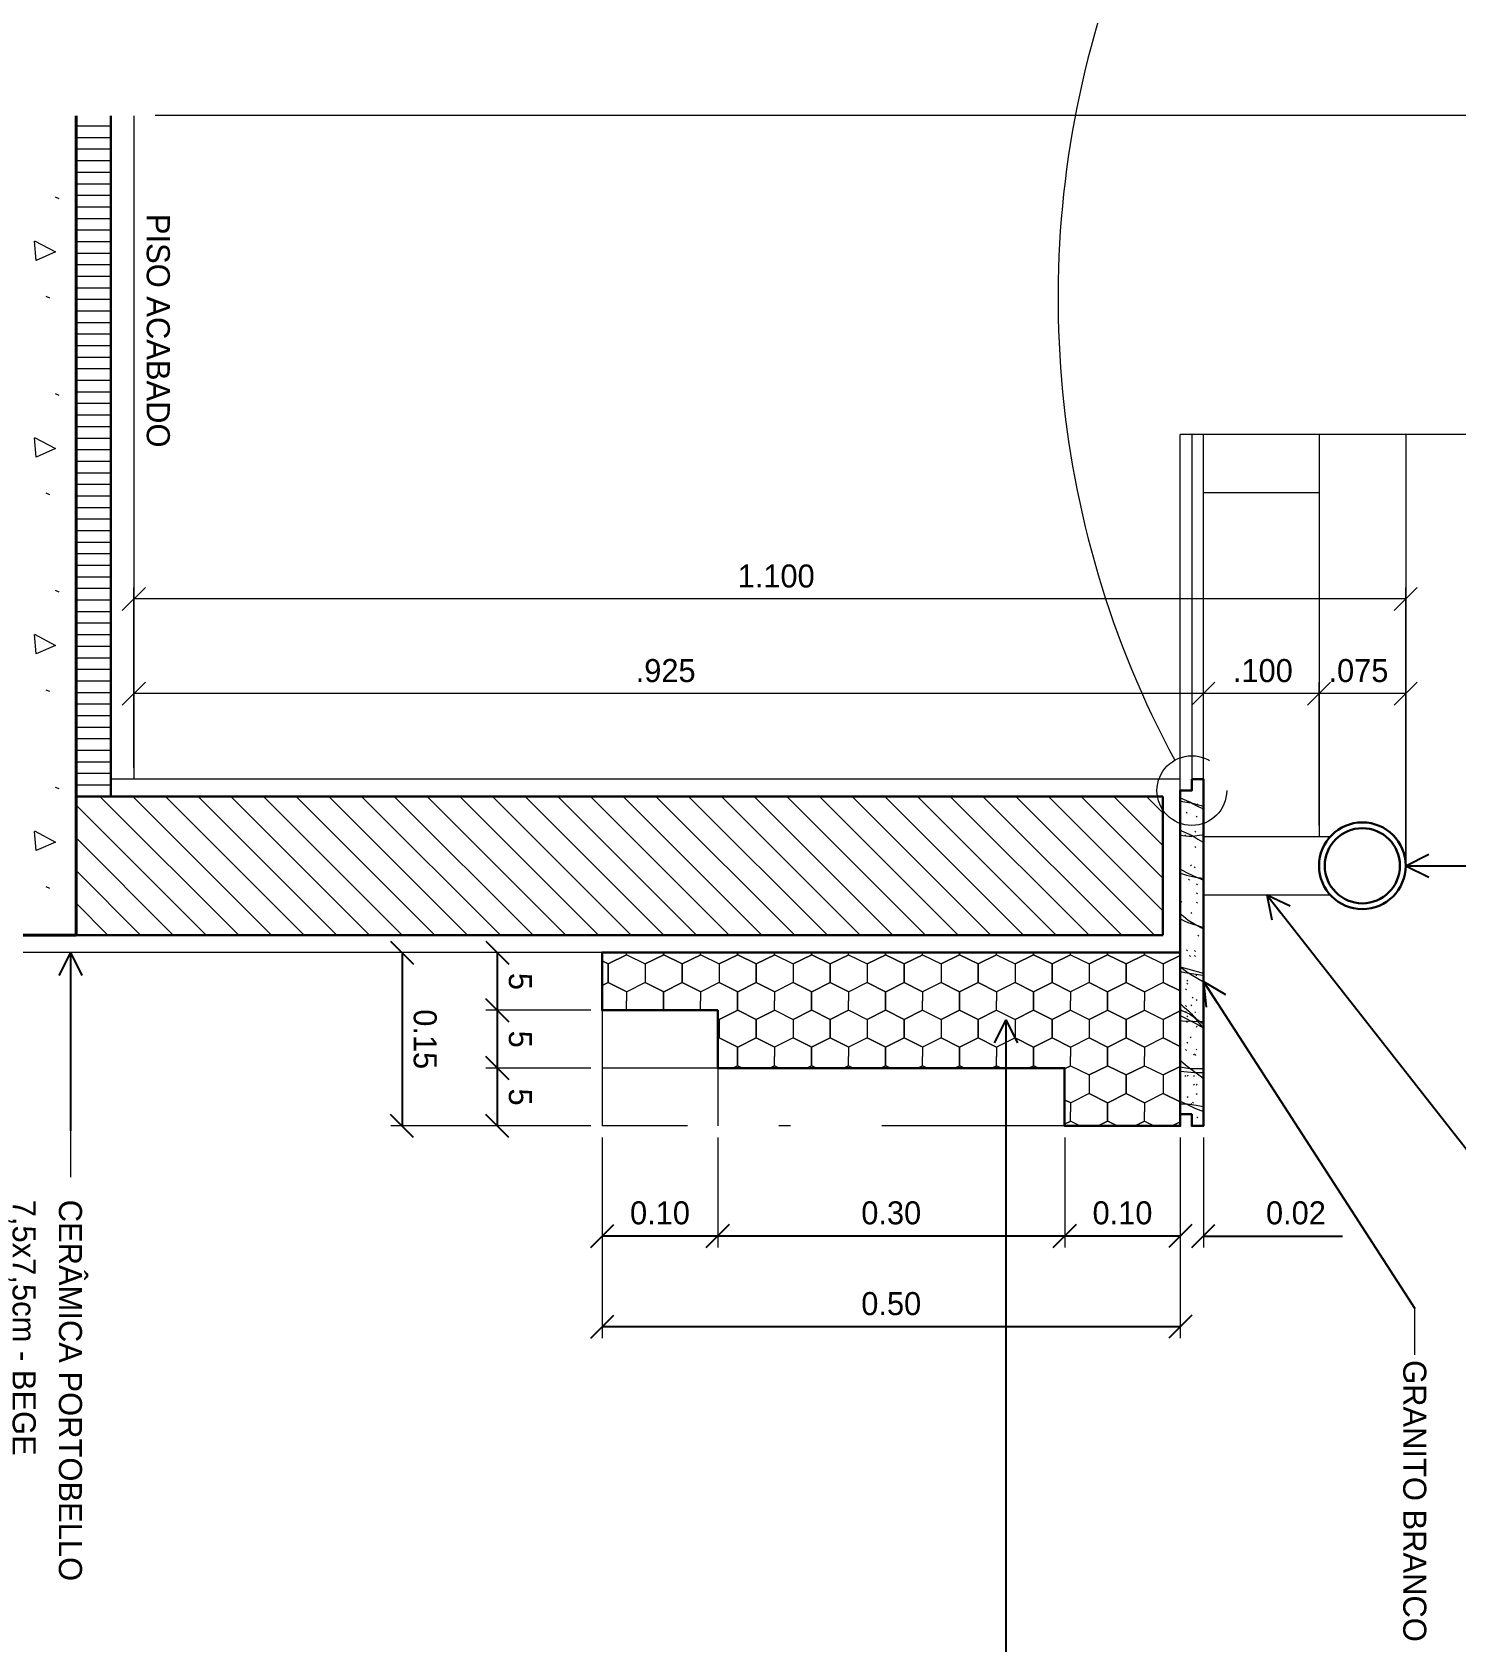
# Model space of a CAD drawing. Header units: metres. Extents: x -62 to 23, y -77 to 42.
# Drawn here: x -32.47 to -20.14, y -7.06 to 6.87 of the extents above; entities that cross this region are included whole.
import ezdxf
from ezdxf.enums import TextEntityAlignment as Align

# ---------------------------------------------------------------- set-up
doc = ezdxf.new("R2010")
doc.units = ezdxf.units.M
doc.header["$MEASUREMENT"] = 0
doc.linetypes.add('DGN Style 4', pattern=[3.163611, 1.580817, -0.790409, 0.001976, -0.790409])
for name, color, linetype, lineweight in [('11 - Acabamentos', 7, 'Continuous', 0), ('19 - Estrutura Metálica', 7, 'Continuous', 0), ('21 - Hachuras', 7, 'Continuous', 0), ('24 - Textos Gerais', 7, 'Continuous', 0), ('5 - Laje em Corte', 7, 'Continuous', 0), ('7 - Alvenaria', 7, 'Continuous', 0), ('Level 1-1', 7, 'Continuous', 0), ('Level 12', 7, 'Continuous', 0), ('Level 24-1', 7, 'Continuous', 0)]:
    doc.layers.add(name, color=color, linetype=linetype, lineweight=lineweight)
doc.styles.add('Style-CIVIL', font='CIVIL.shx')
doc.styles.add('Style-INTL_ENGINEERING', font='INTL_ENGINEERING.shx')
doc.dimstyles.get("Standard").update_dxf_attribs({"dimtxt": 0.18, "dimasz": 0.18, "dimexe": 0.18, "dimexo": 0.0625, "dimgap": 0.09, "dimtad": 0, "dimtih": 1, "dimtoh": 1, "dimdec": 4, "dimzin": 1, "dimdsep": 46, "dimtxsty": 'Standard', "dimcen": 0, "dimadec": 0, "dimazin": 0, "dimtfac": 1, "dimtdec": 4, "dimtofl": 0, "dimtmove": 0, "dimatfit": 3, "dimfxl": 0, "dimtolj": 1, "dimtzin": 1, "dimarcsym": 0})

# ---------------------------------------------------------------- blocks, each defined once
blk = doc.blocks.new('*U42')
at = {"layer": 'Level 24-1', "color": 7, "linetype": 'DGN Style 4', "lineweight": 13, "flags": 128}
blk.add_lwpolyline([(-1.4409, 0.9638), (0.1573, -0.8037)], dxfattribs=at)
blk = doc.blocks.new('_Oblique')
at = {"color": 0, "linetype": 'ByBlock', "lineweight": -2}
blk.add_line((0.5, 0.5), (-0.5, -0.5), dxfattribs=at)
blk = doc.blocks.new('*D48')
at = {"layer": 'Defpoints', "color": 0, "linetype": 'Continuous', "lineweight": 0}
for p in [(-26.536, -2.591), (-23.536, -2.591), (-26.536, -3.543)]:
    blk.add_point(p, dxfattribs=at)
at = {"layer": 'Level 1-1', "color": 2, "linetype": 'Continuous', "lineweight": 0}
for p, q in [((-26.536, -2.69), (-26.536, -3.642)), ((-23.536, -2.69), (-23.536, -3.642))]:
    blk.add_line(p, q, dxfattribs=at)
at = {"layer": 'Level 1-1', "color": 0, "linetype": 'Continuous', "lineweight": -2}
blk.add_line((-23.536, -3.543), (-26.536, -3.543), dxfattribs=at)
at = {"layer": 'Level 1-1', "color": 0, "linetype": 'Continuous', "lineweight": -2, "xscale": 0.199, "yscale": 0.199, "zscale": 0.199, "rotation": 180}
blk.add_blockref('_Oblique', (-26.536, -3.543), dxfattribs=at)
at = {"layer": 'Level 1-1', "color": 0, "linetype": 'Continuous', "lineweight": -2, "xscale": 0.199, "yscale": 0.199, "zscale": 0.199}
blk.add_blockref('_Oblique', (-23.536, -3.543), dxfattribs=at)
at = {"layer": 'Level 1-1', "color": 0, "linetype": 'Continuous', "lineweight": 0, "insert": (-25.036, -3.344), "char_height": 0.199, "attachment_point": 5, "style": 'Style-INTL_ENGINEERING'}
blk.add_mtext('0.30', dxfattribs=at)
blk = doc.blocks.new('*D49')
at = {"layer": 'Defpoints', "color": 0, "linetype": 'Continuous', "lineweight": 0}
for p in [(-27.536, -2.591), (-26.536, -2.591), (-27.536, -3.543)]:
    blk.add_point(p, dxfattribs=at)
at = {"layer": 'Level 1-1', "color": 2, "linetype": 'Continuous', "lineweight": 0}
for p, q in [((-27.536, -2.69), (-27.536, -3.642)), ((-26.536, -2.69), (-26.536, -3.642))]:
    blk.add_line(p, q, dxfattribs=at)
at = {"layer": 'Level 1-1', "color": 0, "linetype": 'Continuous', "lineweight": -2}
blk.add_line((-26.536, -3.543), (-27.536, -3.543), dxfattribs=at)
at = {"layer": 'Level 1-1', "color": 0, "linetype": 'Continuous', "lineweight": -2, "xscale": 0.199, "yscale": 0.199, "zscale": 0.199, "rotation": 180}
blk.add_blockref('_Oblique', (-27.536, -3.543), dxfattribs=at)
at = {"layer": 'Level 1-1', "color": 0, "linetype": 'Continuous', "lineweight": -2, "xscale": 0.199, "yscale": 0.199, "zscale": 0.199}
blk.add_blockref('_Oblique', (-26.536, -3.543), dxfattribs=at)
at = {"layer": 'Level 1-1', "color": 0, "linetype": 'Continuous', "lineweight": 0, "insert": (-27.036, -3.344), "char_height": 0.199, "attachment_point": 5, "style": 'Style-INTL_ENGINEERING'}
blk.add_mtext('0.10', dxfattribs=at)
blk = doc.blocks.new('*D47')
at = {"layer": 'Defpoints', "color": 0, "linetype": 'Continuous', "lineweight": 0}
for p in [(-23.536, -2.591), (-22.536, -2.591), (-23.536, -3.543)]:
    blk.add_point(p, dxfattribs=at)
at = {"layer": 'Level 1-1', "color": 2, "linetype": 'Continuous', "lineweight": 0}
for p, q in [((-23.536, -2.69), (-23.536, -3.642)), ((-22.536, -2.69), (-22.536, -3.642))]:
    blk.add_line(p, q, dxfattribs=at)
at = {"layer": 'Level 1-1', "color": 0, "linetype": 'Continuous', "lineweight": -2}
blk.add_line((-22.536, -3.543), (-23.536, -3.543), dxfattribs=at)
at = {"layer": 'Level 1-1', "color": 0, "linetype": 'Continuous', "lineweight": -2, "xscale": 0.199, "yscale": 0.199, "zscale": 0.199, "rotation": 180}
blk.add_blockref('_Oblique', (-23.536, -3.543), dxfattribs=at)
at = {"layer": 'Level 1-1', "color": 0, "linetype": 'Continuous', "lineweight": -2, "xscale": 0.199, "yscale": 0.199, "zscale": 0.199}
blk.add_blockref('_Oblique', (-22.536, -3.543), dxfattribs=at)
at = {"layer": 'Level 1-1', "color": 0, "linetype": 'Continuous', "lineweight": 0, "insert": (-23.036, -3.344), "char_height": 0.199, "attachment_point": 5, "style": 'Style-INTL_ENGINEERING'}
blk.add_mtext('0.10', dxfattribs=at)
blk = doc.blocks.new('*D50')
at = {"layer": 'Defpoints', "color": 0, "linetype": 'Continuous', "lineweight": 0}
for p in [(-27.536, -2.591), (-22.536, -2.591), (-27.536, -4.328)]:
    blk.add_point(p, dxfattribs=at)
at = {"layer": 'Level 1-1', "color": 2, "linetype": 'Continuous', "lineweight": 0}
for p, q in [((-27.536, -2.69), (-27.536, -4.427)), ((-22.536, -2.69), (-22.536, -4.427))]:
    blk.add_line(p, q, dxfattribs=at)
at = {"layer": 'Level 1-1', "color": 0, "linetype": 'Continuous', "lineweight": -2}
blk.add_line((-22.536, -4.328), (-27.536, -4.328), dxfattribs=at)
at = {"layer": 'Level 1-1', "color": 0, "linetype": 'Continuous', "lineweight": -2, "xscale": 0.199, "yscale": 0.199, "zscale": 0.199, "rotation": 180}
blk.add_blockref('_Oblique', (-27.536, -4.328), dxfattribs=at)
at = {"layer": 'Level 1-1', "color": 0, "linetype": 'Continuous', "lineweight": -2, "xscale": 0.199, "yscale": 0.199, "zscale": 0.199}
blk.add_blockref('_Oblique', (-22.536, -4.328), dxfattribs=at)
at = {"layer": 'Level 1-1', "color": 0, "linetype": 'Continuous', "lineweight": 0, "insert": (-25.036, -4.129), "char_height": 0.199, "attachment_point": 5, "style": 'Style-INTL_ENGINEERING'}
blk.add_mtext('0.50', dxfattribs=at)
blk = doc.blocks.new('*D52')
at = {"layer": 'Defpoints', "color": 0, "linetype": 'Continuous', "lineweight": 0}
for p in [(-27.536, -1.591), (-28.444, -2.091), (-27.536, -2.091)]:
    blk.add_point(p, dxfattribs=at)
at = {"layer": 'Level 1-1', "color": 2, "linetype": 'Continuous', "lineweight": 0}
for p, q in [((-27.635, -1.591), (-28.543, -1.591)), ((-27.635, -2.091), (-28.543, -2.091))]:
    blk.add_line(p, q, dxfattribs=at)
at = {"layer": 'Level 1-1', "color": 0, "linetype": 'Continuous', "lineweight": -2}
blk.add_line((-28.444, -1.591), (-28.444, -2.091), dxfattribs=at)
at = {"layer": 'Level 1-1', "color": 0, "linetype": 'Continuous', "lineweight": -2, "xscale": 0.199, "yscale": 0.199, "zscale": 0.199}
for p, rotation in [((-28.444, -1.591), 90), ((-28.444, -2.091), 270)]:
    blk.add_blockref('_Oblique', p, dxfattribs=dict(at, rotation=rotation))
at = {"layer": 'Level 1-1', "color": 0, "linetype": 'Continuous', "lineweight": 0, "insert": (-28.245, -1.841), "char_height": 0.199, "attachment_point": 5, "rotation": 270, "style": 'Style-INTL_ENGINEERING'}
blk.add_mtext('5', dxfattribs=at)
blk = doc.blocks.new('*D53')
at = {"layer": 'Defpoints', "color": 0, "linetype": 'Continuous', "lineweight": 0}
for p in [(-27.536, -2.091), (-28.444, -2.591), (-27.536, -2.591)]:
    blk.add_point(p, dxfattribs=at)
at = {"layer": 'Level 1-1', "color": 2, "linetype": 'Continuous', "lineweight": 0}
for p, q in [((-27.635, -2.091), (-28.543, -2.091)), ((-27.635, -2.591), (-28.543, -2.591))]:
    blk.add_line(p, q, dxfattribs=at)
at = {"layer": 'Level 1-1', "color": 0, "linetype": 'Continuous', "lineweight": -2}
blk.add_line((-28.444, -2.091), (-28.444, -2.591), dxfattribs=at)
at = {"layer": 'Level 1-1', "color": 0, "linetype": 'Continuous', "lineweight": -2, "xscale": 0.199, "yscale": 0.199, "zscale": 0.199}
for p, rotation in [((-28.444, -2.091), 90), ((-28.444, -2.591), 270)]:
    blk.add_blockref('_Oblique', p, dxfattribs=dict(at, rotation=rotation))
at = {"layer": 'Level 1-1', "color": 0, "linetype": 'Continuous', "lineweight": 0, "insert": (-28.245, -2.341), "char_height": 0.199, "attachment_point": 5, "rotation": 270, "style": 'Style-INTL_ENGINEERING'}
blk.add_mtext('5', dxfattribs=at)
blk = doc.blocks.new('*D51')
at = {"layer": 'Defpoints', "color": 0, "linetype": 'Continuous', "lineweight": 0}
for p in [(-27.536, -1.091), (-28.444, -1.591), (-27.536, -1.591)]:
    blk.add_point(p, dxfattribs=at)
at = {"layer": 'Level 1-1', "color": 2, "linetype": 'Continuous', "lineweight": 0}
for p, q in [((-27.635, -1.091), (-28.543, -1.091)), ((-27.635, -1.591), (-28.543, -1.591))]:
    blk.add_line(p, q, dxfattribs=at)
at = {"layer": 'Level 1-1', "color": 0, "linetype": 'Continuous', "lineweight": -2}
blk.add_line((-28.444, -1.091), (-28.444, -1.591), dxfattribs=at)
at = {"layer": 'Level 1-1', "color": 0, "linetype": 'Continuous', "lineweight": -2, "xscale": 0.199, "yscale": 0.199, "zscale": 0.199}
for p, rotation in [((-28.444, -1.091), 90), ((-28.444, -1.591), 270)]:
    blk.add_blockref('_Oblique', p, dxfattribs=dict(at, rotation=rotation))
at = {"layer": 'Level 1-1', "color": 0, "linetype": 'Continuous', "lineweight": 0, "insert": (-28.245, -1.341), "char_height": 0.199, "attachment_point": 5, "rotation": 270, "style": 'Style-INTL_ENGINEERING'}
blk.add_mtext('5', dxfattribs=at)
blk = doc.blocks.new('*D54')
at = {"layer": 'Defpoints', "color": 0, "linetype": 'Continuous', "lineweight": 0}
for p in [(-27.536, -1.091), (-29.266, -2.591), (-27.536, -2.591)]:
    blk.add_point(p, dxfattribs=at)
at = {"layer": 'Level 1-1', "color": 2, "linetype": 'Continuous', "lineweight": 0}
for p, q in [((-27.635, -1.091), (-29.365, -1.091)), ((-27.635, -2.591), (-29.365, -2.591))]:
    blk.add_line(p, q, dxfattribs=at)
at = {"layer": 'Level 1-1', "color": 0, "linetype": 'Continuous', "lineweight": -2}
blk.add_line((-29.266, -1.091), (-29.266, -2.591), dxfattribs=at)
at = {"layer": 'Level 1-1', "color": 0, "linetype": 'Continuous', "lineweight": -2, "xscale": 0.199, "yscale": 0.199, "zscale": 0.199}
for p, rotation in [((-29.266, -1.091), 90), ((-29.266, -2.591), 270)]:
    blk.add_blockref('_Oblique', p, dxfattribs=dict(at, rotation=rotation))
at = {"layer": 'Level 1-1', "color": 0, "linetype": 'Continuous', "lineweight": 0, "insert": (-29.068, -1.841), "char_height": 0.199, "attachment_point": 5, "rotation": 270, "style": 'Style-INTL_ENGINEERING'}
blk.add_mtext('0.15', dxfattribs=at)
blk = doc.blocks.new('*D55')
at = {"layer": 'Defpoints'}
for p in [(-31.586, 1.967), (-26.086, 1.967), (-31.586, 0.409), (-20.586, -0.341)]:
    blk.add_point(p, dxfattribs=at)
at = {"layer": 'Level 1-1', "color": 2, "linetype": 'Continuous', "lineweight": 0}
for p, q in [((-31.686, 1.868), (-31.487, 2.067)), ((-31.586, 0.508), (-31.586, 2.066)), ((-20.586, 1.967), (-31.586, 1.967)), ((-20.487, 2.067), (-20.686, 1.868)), ((-20.586, -0.242), (-20.586, 2.066))]:
    blk.add_line(p, q, dxfattribs=at)
at = {"layer": 'Level 1-1', "color": 2, "linetype": 'Continuous', "lineweight": 0, "style": 'Style-INTL_ENGINEERING'}
blk.add_text('1.100', height=0.199, dxfattribs=at).set_placement((-26.364, 2.166), align=Align.MIDDLE_LEFT)
blk = doc.blocks.new('*D57')
at = {"layer": 'Defpoints'}
for p in [(-22.336, 1.15), (-21.836, 1.15), (-22.336, 0.409), (-21.336, -0.091)]:
    blk.add_point(p, dxfattribs=at)
at = {"layer": 'Level 1-1', "color": 2, "linetype": 'Continuous', "lineweight": 0}
for p, q in [((-22.436, 1.05), (-22.237, 1.249)), ((-22.336, 0.508), (-22.336, 1.249)), ((-21.336, 1.15), (-22.336, 1.15)), ((-21.237, 1.249), (-21.436, 1.05)), ((-21.336, 0.008), (-21.336, 1.249))]:
    blk.add_line(p, q, dxfattribs=at)
at = {"layer": 'Level 1-1', "color": 2, "linetype": 'Continuous', "lineweight": 0, "style": 'Style-INTL_ENGINEERING'}
blk.add_text('.100', height=0.199, dxfattribs=at).set_placement((-22.081, 1.348), align=Align.MIDDLE_LEFT)
blk = doc.blocks.new('*D58')
at = {"layer": 'Defpoints'}
for p in [(-31.586, 1.15), (-26.961, 1.15), (-31.586, 0.409), (-22.336, 0.409)]:
    blk.add_point(p, dxfattribs=at)
at = {"layer": 'Level 1-1', "color": 2, "linetype": 'Continuous', "lineweight": 0}
for p, q in [((-31.686, 1.05), (-31.487, 1.249)), ((-31.586, 0.508), (-31.586, 1.249)), ((-22.336, 1.15), (-31.586, 1.15)), ((-22.237, 1.249), (-22.436, 1.05)), ((-22.336, 0.508), (-22.336, 1.249))]:
    blk.add_line(p, q, dxfattribs=at)
at = {"layer": 'Level 1-1', "color": 2, "linetype": 'Continuous', "lineweight": 0, "style": 'Style-INTL_ENGINEERING'}
blk.add_text('.925', height=0.199, dxfattribs=at).set_placement((-27.246, 1.348), align=Align.MIDDLE_LEFT)
blk = doc.blocks.new('*D56')
at = {"layer": 'Defpoints'}
for p in [(-21.336, 1.15), (-20.961, 1.15), (-21.336, -0.091), (-20.586, -0.341)]:
    blk.add_point(p, dxfattribs=at)
at = {"layer": 'Level 1-1', "color": 2, "linetype": 'Continuous', "lineweight": 0}
for p, q in [((-21.436, 1.05), (-21.237, 1.249)), ((-21.336, 0.008), (-21.336, 1.249)), ((-20.586, 1.15), (-21.336, 1.15)), ((-20.487, 1.249), (-20.686, 1.05)), ((-20.586, -0.242), (-20.586, 1.249))]:
    blk.add_line(p, q, dxfattribs=at)
at = {"layer": 'Level 1-1', "color": 2, "linetype": 'Continuous', "lineweight": 0, "style": 'Style-INTL_ENGINEERING'}
blk.add_text('.075', height=0.199, dxfattribs=at).set_placement((-21.254, 1.348), align=Align.MIDDLE_LEFT)
blk = doc.blocks.new('TerminatorOpen')
at = {"color": 0, "linetype": 'ByBlock', "lineweight": -2}
for q in [(-1, 0.5), (-1, 0), (-1, -0.5)]:
    blk.add_line((0, 0), q, dxfattribs=at)
blk = doc.blocks.new('*D317')
at = {"layer": 'Defpoints', "color": 0, "linetype": 'Continuous', "lineweight": 0}
for p in [(-22.536, -2.591), (-22.336, -2.591), (-22.336, -3.543)]:
    blk.add_point(p, dxfattribs=at)
at = {"layer": 'Level 1-1', "color": 2, "linetype": 'Continuous', "lineweight": 0}
for p, q in [((-22.536, -2.69), (-22.536, -3.642)), ((-22.336, -2.69), (-22.336, -3.642))]:
    blk.add_line(p, q, dxfattribs=at)
at = {"layer": 'Level 1-1', "color": 0, "linetype": 'Continuous', "lineweight": -2}
for p, q in [((-22.536, -3.543), (-22.735, -3.543)), ((-22.336, -3.543), (-21.134, -3.543))]:
    blk.add_line(p, q, dxfattribs=at)
at = {"layer": 'Level 1-1', "color": 0, "linetype": 'Continuous', "lineweight": -2, "xscale": 0.199, "yscale": 0.199, "zscale": 0.199}
blk.add_blockref('_Oblique', (-22.536, -3.543), dxfattribs=at)
at = {"layer": 'Level 1-1', "color": 0, "linetype": 'Continuous', "lineweight": -2, "xscale": 0.199, "yscale": 0.199, "zscale": 0.199, "rotation": 180}
blk.add_blockref('_Oblique', (-22.336, -3.543), dxfattribs=at)
at = {"layer": 'Level 1-1', "color": 0, "linetype": 'Continuous', "lineweight": 0, "insert": (-21.536, -3.344), "char_height": 0.199, "attachment_point": 5, "style": 'Style-INTL_ENGINEERING'}
blk.add_mtext('0.02', dxfattribs=at)

msp = doc.modelspace()

# ---------------------------------------------------------------- hatches: boundary and pattern name
at = {"layer": '11 - Acabamentos', "linetype": 'Continuous', "lineweight": 0}
h = msp.add_hatch(dxfattribs=at)
h.set_pattern_fill('HONEY', color=8, style=0)
h.set_pattern_definition([(270, (-20.76496, -3.5905), (-0.64, 0.48), [0.16, -0.32]), (333.435, (-20.76496, -3.75052), (-1.28, 0.48), [0.178885, -1.96774]), (26.565, (-20.60496, -3.83052), (1.28, 0.48), [0.178885, -1.96774]), (90, (-20.44496, -3.7505), (-0.64, 0.48), [0.16, -0.32]), (153.435, (-20.44496, -3.59052), (-1.28, 0.48), [0.178885, -1.96774]), (206.565, (-20.60496, -3.51052), (1.28, 0.48), [0.178885, -1.96774]), (270, (-20.44496, -3.5905), (-0.64, 0.48), [0.16, -0.32]), (333.435, (-20.44496, -3.75052), (-1.28, 0.48), [0.178885, -1.96774]), (270, (-20.60496, -3.8305), (-0.64, 0.48), [0.08, -0.4]), (270, (-20.60496, -3.4305), (-0.64, 0.48), [0.08, -0.4]), (333.435, (-20.60496, -3.51052), (-1.28, 0.48), [0.178885, -1.96774]), (26.565, (-20.44496, -3.59052), (1.28, 0.48), [0.178885, -1.96774]), (206.565, (-20.28496, -3.51052), (1.28, 0.48), [0.178885, -1.96774]), (90, (-20.60496, -3.9105), (-0.64, 0.48), [0.08, -0.4]), (153.435, (-20.60496, -3.83052), (-1.28, 0.48), [0.178885, -1.96774]), (206.565, (-20.76496, -3.75052), (1.28, 0.48), [0.178885, -1.96774]), (333.435, (-20.92496, -3.51052), (-1.28, 0.48), [0.178885, -1.96774]), (26.565, (-20.76496, -3.59052), (1.28, 0.48), [0.178885, -1.96774]), (90, (-20.60496, -3.5105), (-0.64, 0.48), [0.08, -0.4]), (153.435, (-20.28496, -3.83052), (-1.28, 0.48), [0.178885, -1.96774]), (206.565, (-20.44496, -3.75052), (1.28, 0.48), [0.178885, -1.96774]), (270, (-20.28496, -3.8305), (-0.64, 0.48), [0.08, -0.4]), (90, (-20.28496, -3.5105), (-0.64, 0.48), [0.08, -0.4])])
h.paths.add_polyline_path([(-22.5363, -1.0905), (-22.5363, -2.5905), (-23.5363, -2.5905), (-23.5363, -2.0905), (-26.5363, -2.0905), (-26.5363, -1.5905), (-27.5363, -1.5905), (-27.5363, -1.0905)])

# ---------------------------------------------------------------- linework, layer by layer
at = {"layer": '11 - Acabamentos', "color": 30, "linetype": 'Continuous', "lineweight": 30}
msp.add_line((-31.7863, 6.1476), (-31.7863, 0.2595), dxfattribs=at)
at = {"layer": '11 - Acabamentos', "color": 30, "linetype": 'Continuous', "lineweight": 13}
for p, q in [((-31.5863, 6.1476), (-31.5863, 0.4095)), ((-22.5363, 0.4095), (-22.5363, 3.3895)), ((-16.5991, 3.3895), (-22.5363, 3.3895)), ((-22.5363, 0.4095), (-31.7863, 0.4095)), ((-22.5363, -1.0905), (-22.5363, 0.4095)), ((-22.5363, -1.0905), (-38.0063, -1.0905))]:
    msp.add_line(p, q, dxfattribs=at)
at = {"layer": '11 - Acabamentos', "color": 30, "linetype": 'Continuous', "lineweight": 0}
for p, q in [((-22.4441, 0.3178), (-22.4363, 0.3095)), ((-22.4441, 0.3178), (-22.4363, 0.3095)), ((-22.47, 0.2145), (-22.4621, 0.2062)), ((-22.3902, 0.1949), (-22.3823, 0.1866)), ((-22.4848, 0.1235), (-22.4769, 0.1152)), ((-22.3974, 0.0875), (-22.3895, 0.0792)), ((-22.4961, -0.0731), (-22.4883, -0.0814)), ((-22.4102, -0.0416), (-22.4024, -0.0499)), ((-22.4102, -0.1746), (-22.4024, -0.1829)), ((-22.4488, -0.3313), (-22.4409, -0.3397)), ((-22.4154, -0.3493), (-22.4075, -0.3577)), ((-22.4642, -0.4572), (-22.4564, -0.4656)), ((-22.3948, -0.4958), (-22.3869, -0.5041)), ((-22.5311, -0.6474), (-22.5232, -0.6557)), ((-22.3948, -0.5752), (-22.3869, -0.5835)), ((-22.3948, -0.6546), (-22.3869, -0.6629)), ((-22.4963, -0.7859), (-22.4884, -0.7942)), ((-22.4462, -0.745), (-22.4384, -0.7534)), ((-22.3845, -0.9403), (-22.3766, -0.9487)), ((-22.4822, -1.0688), (-22.4744, -1.0772)), ((-22.4129, -1.0734), (-22.4051, -1.0817)), ((-22.4571, -1.1175), (-22.4492, -1.1259)), ((-22.4129, -1.1175), (-22.4051, -1.1259)), ((-22.4796, -1.3294), (-22.4718, -1.3378)), ((-22.4796, -1.3566), (-22.4718, -1.365)), ((-22.4571, -1.2698), (-22.4492, -1.2781)), ((-22.4017, -1.284), (-22.3939, -1.2923)), ((-22.4901, -1.4064), (-22.4822, -1.4147)), ((-22.4334, -1.4774), (-22.4255, -1.4857)), ((-22.3999, -1.4965), (-22.3921, -1.5048)), ((-22.4901, -1.5503), (-22.4822, -1.5586)), ((-22.4901, -1.6017), (-22.4822, -1.61)), ((-22.4796, -1.6393), (-22.4718, -1.6476)), ((-22.4438, -1.5441), (-22.4359, -1.5524)), ((-22.4116, -1.6028), (-22.4037, -1.6111)), ((-22.4116, -1.6514), (-22.4037, -1.6597)), ((-22.4875, -1.685), (-22.4797, -1.6934)), ((-22.4796, -1.6841), (-22.4718, -1.6924)), ((-22.3999, -1.7277), (-22.3921, -1.7361)), ((-22.3924, -1.6726), (-22.3845, -1.6809)), ((-22.4901, -1.9306), (-22.4822, -1.939)), ((-22.4796, -1.8665), (-22.4718, -1.8749)), ((-22.4515, -1.8212), (-22.4437, -1.8296)), ((-22.3999, -1.9256), (-22.3921, -1.934)), ((-22.4232, -1.9677), (-22.4154, -1.976)), ((-22.4116, -1.9743), (-22.4037, -1.9826)), ((-22.4978, -2.1553), (-22.4899, -2.1636)), ((-22.4772, -2.1512), (-22.4694, -2.1596)), ((-22.4232, -2.1553), (-22.4154, -2.1636)), ((-22.5389, -2.2735), (-22.5311, -2.2818)), ((-22.4772, -2.3362), (-22.4694, -2.3446)), ((-22.4232, -2.2298), (-22.4154, -2.2382)), ((-22.4001, -2.2309), (-22.3922, -2.2392)), ((-22.4001, -2.3105), (-22.3922, -2.3189)), ((-22.4456, -2.3965), (-22.4378, -2.4049)), ((-22.4309, -2.384), (-22.4231, -2.3923)), ((-22.3924, -2.5135), (-22.3845, -2.5219))]:
    msp.add_line(p, q, dxfattribs=at)
at = {"layer": '11 - Acabamentos', "color": 30, "linetype": 'Continuous', "lineweight": 13, "flags": 128}
msp.add_lwpolyline([(-22.3363, 0.4095), (-22.3363, 3.3895), (-22.4363, 3.3895), (-22.4363, 0.4095)], dxfattribs=at)
at = {"layer": '11 - Acabamentos', "color": 30, "linetype": 'Continuous', "lineweight": 30, "flags": 128}
for points in [[(-22.4363, 0.4095), (-22.3363, 0.4095), (-22.3363, -2.5905), (-22.4363, -2.5905), (-22.4363, -2.4905), (-22.5363, -2.4905), (-22.5363, 0.3095), (-22.4363, 0.3095)], [(-22.5363, -1.0905), (-22.5363, -2.5905), (-23.5363, -2.5905), (-23.5363, -2.0905), (-26.5363, -2.0905), (-26.5363, -1.5905), (-27.5363, -1.5905), (-27.5363, -1.0905)]]:
    msp.add_lwpolyline(points, close=True, dxfattribs=at)
at = {"layer": '11 - Acabamentos', "color": 30, "linetype": 'Continuous', "lineweight": 0, "flags": 128}
for points in [[(-22.5363, 0.2462), (-22.4477, 0.2088), (-22.4255, 0.1957), (-22.3993, 0.1814), (-22.3758, 0.1696), (-22.347, 0.1565), (-22.3363, 0.1501)], [(-22.5363, 0.2223), (-22.5157, 0.2167), (-22.4621, 0.2062), (-22.4386, 0.2036), (-22.4176, 0.1971), (-22.3823, 0.1866), (-22.3561, 0.1801), (-22.3363, 0.1763)], [(-22.5363, -0.031), (-22.5249, -0.037), (-22.4857, -0.0553), (-22.4582, -0.067), (-22.432, -0.0788), (-22.4006, -0.0984), (-22.3836, -0.1115), (-22.364, -0.1232), (-22.3378, -0.1376), (-22.3363, -0.1384)], [(-22.5363, -0.0726), (-22.5144, -0.0788), (-22.4621, -0.084), (-22.4359, -0.084), (-22.4111, -0.0814), (-22.3731, -0.0762), (-22.3457, -0.0723), (-22.3363, -0.0705)], [(-22.5363, -0.3693), (-22.5184, -0.3795), (-22.4778, -0.4004), (-22.3888, -0.4422), (-22.3666, -0.4514), (-22.3363, -0.4665)], [(-22.5363, -0.4057), (-22.5092, -0.4135), (-22.483, -0.4213), (-22.4045, -0.4383), (-22.3823, -0.4409), (-22.3627, -0.4462), (-22.3378, -0.4566), (-22.3363, -0.4568)], [(-22.5363, -0.7542), (-22.5094, -0.7772), (-22.4675, -0.8112), (-22.3576, -0.8753), (-22.3363, -0.8871)], [(-22.5363, -0.798), (-22.5342, -0.7995), (-22.5081, -0.8139), (-22.4714, -0.8322), (-22.4426, -0.8413), (-22.4178, -0.8478), (-22.3929, -0.8557), (-22.3707, -0.8622), (-22.338, -0.874), (-22.3363, -0.8747)], [(-22.5363, -1.216), (-22.527, -1.2232), (-22.5064, -1.2369), (-22.4813, -1.2552), (-22.4492, -1.2781), (-22.3363, -1.3455)], [(-22.5363, -1.2168), (-22.527, -1.2186), (-22.3576, -1.2644), (-22.3363, -1.2693)], [(-22.5363, -1.257), (-22.5202, -1.2586), (-22.4973, -1.2631), (-22.3988, -1.2769), (-22.3439, -1.286), (-22.3363, -1.2878)], [(-22.5363, -1.5362), (-22.5299, -1.5416), (-22.5099, -1.5576), (-22.4858, -1.5776), (-22.4618, -1.5976), (-22.4378, -1.6217), (-22.3363, -1.7484)], [(-22.5363, -1.5813), (-22.5219, -1.5936), (-22.5019, -1.6016), (-22.4578, -1.6217), (-22.3496, -1.6977), (-22.3363, -1.7053)], [(-22.5363, -1.636), (-22.3897, -1.7093), (-22.3363, -1.7419)], [(-22.5363, -1.6786), (-22.5179, -1.6812), (-22.3363, -1.6882)], [(-22.5363, -2.0241), (-22.5339, -2.026), (-22.5099, -2.0461), (-22.4778, -2.0741), (-22.3536, -2.1662), (-22.3363, -2.181)], [(-22.5363, -2.0802), (-22.4538, -2.0946), (-22.3937, -2.0946), (-22.3416, -2.0946), (-22.3363, -2.0946)], [(-22.5363, -2.1169), (-22.4137, -2.1301), (-22.3656, -2.1301), (-22.3376, -2.1301), (-22.3363, -2.1301)], [(-22.5363, -2.3774), (-22.5059, -2.3909), (-22.4738, -2.4069), (-22.4057, -2.4389), (-22.3363, -2.4659)], [(-22.5363, -2.3973), (-22.5299, -2.3989), (-22.5019, -2.3989), (-22.4778, -2.3989), (-22.3977, -2.4109), (-22.3536, -2.4189), (-22.3363, -2.4223)]]:
    msp.add_lwpolyline(points, dxfattribs=at)
at = {"layer": '19 - Estrutura Metálica', "color": 172, "linetype": 'Continuous', "lineweight": 0, "ltscale": 10}
for p, q in [((-21.3363, 3.3895), (-21.3363, -0.0905)), ((-20.5863, 3.3895), (-20.5863, -0.3405))]:
    msp.add_line(p, q, dxfattribs=at)
at = {"layer": '19 - Estrutura Metálica', "color": 172, "linetype": 'Continuous', "lineweight": 0, "ltscale": 10, "flags": 128}
for points in [[(-21.3363, 3.3895), (-22.3363, 3.3895)], [(-22.3363, 2.8895), (-21.3363, 2.8895)], [(-21.2408, -0.0905), (-22.3363, -0.0905), (-22.3363, -0.5905), (-21.2408, -0.5905)]]:
    msp.add_lwpolyline(points, dxfattribs=at)
at = {"layer": '19 - Estrutura Metálica', "color": 172, "linetype": 'Continuous', "lineweight": 30, "ltscale": 10}
for radius in [0.375, 0.325]:
    msp.add_circle((-20.9613, -0.3405), radius, dxfattribs=at)
at = {"layer": '21 - Hachuras', "color": 8, "linetype": 'Continuous', "lineweight": 0}
for p, q in [((-32.0863, 6.0595), (-31.7863, 6.0595)), ((-32.0863, 5.9595), (-31.7863, 5.9595)), ((-32.0863, 5.8595), (-31.7863, 5.8595)), ((-32.0863, 5.7595), (-31.7863, 5.7595)), ((-32.0863, 5.6595), (-31.7863, 5.6595)), ((-32.2669, 5.4452), (-32.2349, 5.431)), ((-32.0863, 5.5595), (-31.7863, 5.5595)), ((-32.0863, 5.4595), (-31.7863, 5.4595)), ((-32.0863, 5.3595), (-31.7863, 5.3595)), ((-32.0863, 5.2595), (-31.7863, 5.2595)), ((-32.0863, 5.1595), (-31.7863, 5.1595)), ((-32.0863, 5.0595), (-31.7863, 5.0595)), ((-32.0863, 4.9595), (-31.7863, 4.9595)), ((-32.0863, 4.8595), (-31.7863, 4.8595)), ((-32.0863, 4.7595), (-31.7863, 4.7595)), ((-32.0863, 4.6595), (-31.7863, 4.6595)), ((-32.3486, 4.5856), (-32.3166, 4.5714)), ((-32.0863, 4.5595), (-31.7863, 4.5595)), ((-32.0863, 4.4595), (-31.7863, 4.4595)), ((-32.0863, 4.3595), (-31.7863, 4.3595)), ((-32.0863, 4.2595), (-31.7863, 4.2595)), ((-32.0863, 4.1595), (-31.7863, 4.1595)), ((-32.0863, 4.0595), (-31.7863, 4.0595)), ((-32.0863, 3.9595), (-31.7863, 3.9595)), ((-32.0863, 3.8595), (-31.7863, 3.8595)), ((-32.2669, 3.7437), (-32.2349, 3.7295)), ((-32.0863, 3.7595), (-31.7863, 3.7595)), ((-32.0863, 3.6595), (-31.7863, 3.6595)), ((-32.0863, 3.5595), (-31.7863, 3.5595)), ((-32.0863, 3.4595), (-31.7863, 3.4595)), ((-32.0863, 3.3595), (-31.7863, 3.3595)), ((-32.0863, 3.2595), (-31.7863, 3.2595)), ((-32.0863, 3.1595), (-31.7863, 3.1595)), ((-32.0863, 3.0595), (-31.7863, 3.0595)), ((-32.0863, 2.9595), (-31.7863, 2.9595)), ((-32.3486, 2.8841), (-32.3166, 2.8699)), ((-32.0863, 2.8595), (-31.7863, 2.8595)), ((-32.0863, 2.7595), (-31.7863, 2.7595)), ((-32.0863, 2.6595), (-31.7863, 2.6595)), ((-32.0863, 2.5595), (-31.7863, 2.5595)), ((-32.0863, 2.4595), (-31.7863, 2.4595)), ((-32.0863, 2.3595), (-31.7863, 2.3595)), ((-32.0863, 2.2595), (-31.7863, 2.2595)), ((-32.0863, 2.1595), (-31.7863, 2.1595)), ((-32.2669, 2.0422), (-32.2349, 2.028)), ((-32.0863, 2.0595), (-31.7863, 2.0595)), ((-32.0863, 1.9595), (-31.7863, 1.9595)), ((-32.0863, 1.8595), (-31.7863, 1.8595)), ((-32.0863, 1.7595), (-31.7863, 1.7595)), ((-32.0863, 1.6595), (-31.7863, 1.6595)), ((-32.0863, 1.5595), (-31.7863, 1.5595)), ((-32.0863, 1.4595), (-31.7863, 1.4595)), ((-32.0863, 1.3595), (-31.7863, 1.3595)), ((-32.0863, 1.2595), (-31.7863, 1.2595)), ((-32.3486, 1.1826), (-32.3166, 1.1684)), ((-32.0863, 1.1595), (-31.7863, 1.1595)), ((-32.0863, 1.0595), (-31.7863, 1.0595)), ((-32.0863, 0.9595), (-31.7863, 0.9595)), ((-32.0863, 0.8595), (-31.7863, 0.8595)), ((-32.0863, 0.7595), (-31.7863, 0.7595)), ((-32.0863, 0.6595), (-31.7863, 0.6595)), ((-32.0863, 0.5595), (-31.7863, 0.5595)), ((-32.0863, 0.4595), (-31.7863, 0.4595)), ((-32.2669, 0.3407), (-32.2349, 0.3265)), ((-32.0863, 0.3595), (-31.7863, 0.3595)), ((-32.0863, 0.1835), (-30.9622, -0.9405)), ((-31.8794, 0.2595), (-30.6794, -0.9405)), ((-31.5966, 0.2595), (-30.3966, -0.9405)), ((-31.3137, 0.2595), (-30.1137, -0.9405)), ((-31.0309, 0.2595), (-29.8309, -0.9405)), ((-30.748, 0.2595), (-29.548, -0.9405)), ((-30.4652, 0.2595), (-29.2652, -0.9405)), ((-30.1823, 0.2595), (-28.9823, -0.9405)), ((-29.8995, 0.2595), (-28.6995, -0.9405)), ((-29.6167, 0.2595), (-28.4167, -0.9405)), ((-29.3338, 0.2595), (-28.1338, -0.9405)), ((-29.051, 0.2595), (-27.851, -0.9405)), ((-28.7681, 0.2595), (-27.5681, -0.9405)), ((-28.4853, 0.2595), (-27.2853, -0.9405)), ((-28.2024, 0.2595), (-27.0024, -0.9405)), ((-27.9196, 0.2595), (-26.7196, -0.9405)), ((-27.6368, 0.2595), (-26.4368, -0.9405)), ((-27.3539, 0.2595), (-26.1539, -0.9405)), ((-27.0711, 0.2595), (-25.8711, -0.9405)), ((-26.7882, 0.2595), (-25.5882, -0.9405)), ((-26.5054, 0.2595), (-25.3054, -0.9405)), ((-26.2225, 0.2595), (-25.0225, -0.9405)), ((-25.9397, 0.2595), (-24.7397, -0.9405)), ((-25.6569, 0.2595), (-24.4569, -0.9405)), ((-25.374, 0.2595), (-24.174, -0.9405)), ((-25.0912, 0.2595), (-23.8912, -0.9405)), ((-24.8083, 0.2595), (-23.6083, -0.9405)), ((-24.5255, 0.2595), (-23.3255, -0.9405)), ((-24.2426, 0.2595), (-23.0426, -0.9405)), ((-23.9598, 0.2595), (-22.7598, -0.9405)), ((-23.677, 0.2595), (-22.6863, -0.7312)), ((-23.3941, 0.2595), (-22.6863, -0.4484)), ((-23.1113, 0.2595), (-22.6863, -0.1655)), ((-22.8284, 0.2595), (-22.6863, 0.1173)), ((-32.0863, -0.0993), (-31.2451, -0.9405)), ((-32.0863, -0.3822), (-31.5279, -0.9405)), ((-32.3486, -0.5189), (-32.3166, -0.5331)), ((-32.0863, -0.665), (-31.8108, -0.9405))]:
    msp.add_line(p, q, dxfattribs=at)
at = {"layer": '21 - Hachuras', "color": 2, "linetype": 'DGN Style 4', "lineweight": 0}
for p, q in [((-27.5363, -1.5905), (-27.5363, -2.5905)), ((-26.5363, -2.0905), (-27.5363, -2.0905)), ((-26.5363, -2.0905), (-26.5363, -2.5905)), ((-23.5363, -2.5905), (-27.5363, -2.5905))]:
    msp.add_line(p, q, dxfattribs=at)
at = {"layer": '21 - Hachuras', "color": 8, "linetype": 'Continuous', "lineweight": 0, "flags": 128}
for points in [[(-32.4445, 5.0651), (-32.2633, 4.9692), (-32.4303, 4.8946), (-32.4445, 5.0615)], [(-32.4445, 3.3636), (-32.2633, 3.2677), (-32.4303, 3.1931), (-32.4445, 3.36)], [(-32.4445, 1.6621), (-32.2633, 1.5662), (-32.4303, 1.4916), (-32.4445, 1.6585)], [(-32.4445, -0.0394), (-32.2633, -0.1353), (-32.4303, -0.2099), (-32.4445, -0.043)]]:
    msp.add_lwpolyline(points, dxfattribs=at)
at = {"layer": '24 - Textos Gerais', "color": 2, "linetype": 'Continuous', "lineweight": 0}
msp.add_line((-32.135, -2.6336), (-32.135, -3.0336), dxfattribs=at)
at = {"layer": '5 - Laje em Corte', "color": 1, "linetype": 'Continuous', "lineweight": 40}
for p, q in [((-32.0863, 6.1476), (-32.0863, -0.9405)), ((-32.0863, -0.9405), (-37.8563, -0.9405))]:
    msp.add_line(p, q, dxfattribs=at)
at = {"layer": '7 - Alvenaria', "color": 7, "linetype": 'Continuous', "lineweight": 30, "ltscale": 10}
for p, q in [((-22.6863, 0.2595), (-32.0863, 0.2595)), ((-22.6863, -0.9405), (-22.6863, 0.2595)), ((-22.6863, -0.9405), (-32.0863, -0.9405))]:
    msp.add_line(p, q, dxfattribs=at)
at = {"layer": 'Level 1-1', "color": 2, "linetype": 'Continuous', "lineweight": 0}
msp.add_arc((-15.1784, 4.5687), 8.4153, 161.28091, 208.35433, dxfattribs=at)
at = {"layer": 'Level 12', "color": 2, "linetype": 'Continuous', "lineweight": 0}
msp.add_line((-20.5082, -4.5702), (-20.5082, -4.1702), dxfattribs=at)
at = {"layer": 'Level 24-1', "color": 7, "linetype": 'DGN Style 4', "lineweight": 13}
msp.add_circle((-22.4363, 0.3095), 0.3014, dxfattribs=at)

# ---------------------------------------------------------------- block references
at = {"layer": 'Level 24-1', "color": 7, "linetype": 'DGN Style 4', "lineweight": 13, "xscale": 7.500005604330255, "yscale": 7.500005604330255, "zscale": 7.500005604330255, "rotation": 227.8806572216595}
msp.add_blockref('*U42', (-32.1551, 2.9801), dxfattribs=at)

# ---------------------------------------------------------------- texts
at = {"layer": '24 - Textos Gerais', "color": 2, "linetype": 'Continuous', "lineweight": 0, "insert": (-32.0349, -3.229), "char_height": 0.2, "attachment_point": 1, "rotation": 270, "line_spacing_factor": 1.2, "style": 'Style-CIVIL'}
msp.add_mtext('{\\Fintl_engineering|c0;CERÂMICA PORTOBELLO\\P7,5x7,5cm - BEGE}', dxfattribs=at)
at = {"layer": 'Level 12', "color": 2, "linetype": 'Continuous', "lineweight": 13, "rotation": 270}
for s, insert, char_height, attachment_point, line_spacing_factor, style in [('PISO ACABADO\\P', (-31.3764, 4.2878), 0.199998, 5, 1.200006, 'Style-INTL_ENGINEERING'), ('GRANITO BRANCO\\P', (-20.4082, -4.6164), 0.199996, 1, 1.197942, 'Style-CIVIL')]:
    msp.add_mtext(s, dxfattribs=dict(at, insert=insert, char_height=char_height, attachment_point=attachment_point, line_spacing_factor=line_spacing_factor, style=style))

# ---------------------------------------------------------------- dimensions: what is measured, and where the dimension line sits
at = {"layer": 'Level 1-1', "color": 2, "linetype": 'Continuous', "lineweight": 0}
for base, p1, p2, angle, override, picture, middle in [((-31.5863, 1.9673), (-20.5863, -0.3405), (-31.5863, 0.4095), 180, {"dimtxt": 0.199, "dimasz": 0.199, "dimexe": 0.099, "dimexo": 0.099, "dimgap": 0.099, "dimtad": 1, "dimtih": 0, "dimtoh": 0, "dimdec": 3, "dimlfac": 0.1, "dimzin": 7, "dimtxsty": 'Style-INTL_ENGINEERING', "dimblk": 'Oblique', "dimclre": 2, "dimtdec": 3, "dimatfit": 1, "dimfrac": 2, "dimtolj": 0, "dimtzin": 7, "dimlwe": 0}, '*D55', (-26.0863, 1.9673)), ((-31.5863, 1.15), (-22.3363, 0.4095), (-31.5863, 0.4095), 180, {"dimtxt": 0.199, "dimasz": 0.199, "dimexe": 0.099, "dimexo": 0.099, "dimgap": 0.099, "dimtad": 1, "dimtih": 0, "dimtoh": 0, "dimdec": 3, "dimlfac": 0.1, "dimzin": 7, "dimtxsty": 'Style-INTL_ENGINEERING', "dimblk": 'Oblique', "dimclre": 2, "dimtdec": 3, "dimatfit": 1, "dimfrac": 2, "dimtolj": 0, "dimtzin": 7, "dimlwe": 0}, '*D58', (-26.9613, 1.15)), ((-22.3363, 1.15), (-21.3363, -0.0905), (-22.3363, 0.4095), 180, {"dimtxt": 0.199, "dimasz": 0.199, "dimexe": 0.099, "dimexo": 0.099, "dimgap": 0.099, "dimtad": 1, "dimtih": 0, "dimtoh": 0, "dimdec": 3, "dimlfac": 0.1, "dimzin": 7, "dimtxsty": 'Style-INTL_ENGINEERING', "dimblk": 'Oblique', "dimclre": 2, "dimtdec": 3, "dimatfit": 1, "dimfrac": 2, "dimtolj": 0, "dimtzin": 7, "dimlwe": 0}, '*D57', (-21.8363, 1.15)), ((-21.3363, 1.15), (-20.5863, -0.3405), (-21.3363, -0.0905), 180, {"dimtxt": 0.199, "dimasz": 0.199, "dimexe": 0.099, "dimexo": 0.099, "dimgap": 0.099, "dimtad": 1, "dimtih": 0, "dimtoh": 0, "dimdec": 3, "dimlfac": 0.1, "dimzin": 7, "dimtxsty": 'Style-INTL_ENGINEERING', "dimblk": 'Oblique', "dimclre": 2, "dimtdec": 3, "dimatfit": 1, "dimfrac": 2, "dimtolj": 0, "dimtzin": 7, "dimlwe": 0}, '*D56', (-20.9613, 1.15)), ((-29.2663, -2.5905), (-27.5363, -1.0905), (-27.5363, -2.5905), 270, {"dimtxt": 0.199, "dimasz": 0.199, "dimexe": 0.099, "dimexo": 0.099, "dimgap": 0.099, "dimtad": 1, "dimtih": 0, "dimtoh": 0, "dimdec": 2, "dimlfac": 0.1, "dimzin": 3, "dimtxsty": 'Style-INTL_ENGINEERING', "dimblk": 'Oblique', "dimclre": 2, "dimtdec": 2, "dimatfit": 1, "dimfrac": 2, "dimtolj": 0, "dimtzin": 3, "dimlwe": 0}, '*D54', (-29.0678, -1.8405)), ((-27.5363, -3.5426), (-26.5363, -2.5905), (-27.5363, -2.5905), 180, {"dimtxt": 0.199, "dimasz": 0.199, "dimexe": 0.099, "dimexo": 0.099, "dimgap": 0.099, "dimtad": 1, "dimtih": 0, "dimtoh": 0, "dimdec": 2, "dimlfac": 0.1, "dimzin": 3, "dimtxsty": 'Style-INTL_ENGINEERING', "dimblk": 'Oblique', "dimclre": 2, "dimtdec": 2, "dimatfit": 1, "dimfrac": 2, "dimtolj": 0, "dimtzin": 3, "dimlwe": 0}, '*D49', (-27.0363, -3.3441)), ((-27.5363, -4.3279), (-22.5363, -2.5905), (-27.5363, -2.5905), 180, {"dimtxt": 0.199, "dimasz": 0.199, "dimexe": 0.099, "dimexo": 0.099, "dimgap": 0.099, "dimtad": 1, "dimtih": 0, "dimtoh": 0, "dimdec": 2, "dimlfac": 0.1, "dimzin": 3, "dimtxsty": 'Style-INTL_ENGINEERING', "dimblk": 'Oblique', "dimclre": 2, "dimtdec": 2, "dimatfit": 1, "dimfrac": 2, "dimtolj": 0, "dimtzin": 3, "dimlwe": 0}, '*D50', (-25.0363, -4.1294)), ((-26.5363, -3.5426), (-23.5363, -2.5905), (-26.5363, -2.5905), 180, {"dimtxt": 0.199, "dimasz": 0.199, "dimexe": 0.099, "dimexo": 0.099, "dimgap": 0.099, "dimtad": 1, "dimtih": 0, "dimtoh": 0, "dimdec": 2, "dimlfac": 0.1, "dimzin": 3, "dimtxsty": 'Style-INTL_ENGINEERING', "dimblk": 'Oblique', "dimclre": 2, "dimtdec": 2, "dimatfit": 1, "dimfrac": 2, "dimtolj": 0, "dimtzin": 3, "dimlwe": 0}, '*D48', (-25.0363, -3.3441)), ((-23.5363, -3.5426), (-22.5363, -2.5905), (-23.5363, -2.5905), 180, {"dimtxt": 0.199, "dimasz": 0.199, "dimexe": 0.099, "dimexo": 0.099, "dimgap": 0.099, "dimtad": 1, "dimtih": 0, "dimtoh": 0, "dimdec": 2, "dimlfac": 0.1, "dimzin": 3, "dimtxsty": 'Style-INTL_ENGINEERING', "dimblk": 'Oblique', "dimclre": 2, "dimtdec": 2, "dimatfit": 1, "dimfrac": 2, "dimtolj": 0, "dimtzin": 3, "dimlwe": 0}, '*D47', (-23.0363, -3.3441))]:
    dim = msp.add_linear_dim(base=base, p1=p1, p2=p2, angle=angle, dimstyle='Standard', override=override, dxfattribs=at)
    dim.commit()
    dim.dimension.update_dxf_attribs({"geometry": picture, "text_midpoint": middle})
for base, p1, p2, picture, middle in [((-28.4437, -1.5905), (-27.5363, -1.0905), (-27.5363, -1.5905), '*D51', (-28.2452, -1.3405)), ((-28.4437, -2.0905), (-27.5363, -1.5905), (-27.5363, -2.0905), '*D52', (-28.2452, -1.8405)), ((-28.4437, -2.5905), (-27.5363, -2.0905), (-27.5363, -2.5905), '*D53', (-28.2452, -2.3405))]:
    dim = msp.add_linear_dim(base=base, p1=p1, p2=p2, angle=270, text='5', dimstyle='Standard', override={"dimtxt": 0.199, "dimasz": 0.199, "dimexe": 0.099, "dimexo": 0.099, "dimgap": 0.099, "dimtad": 1, "dimtih": 0, "dimtoh": 0, "dimdec": 2, "dimlfac": 0.1, "dimzin": 3, "dimtxsty": 'Style-INTL_ENGINEERING', "dimblk": 'Oblique', "dimclre": 2, "dimtdec": 2, "dimatfit": 1, "dimfrac": 2, "dimtolj": 0, "dimtzin": 3, "dimlwe": 0}, dxfattribs=at)
    dim.commit()
    dim.dimension.update_dxf_attribs({"geometry": picture, "text_midpoint": middle})
dim = msp.add_linear_dim(base=(-22.3363, -3.5426), p1=(-22.5363, -2.5905), p2=(-22.3363, -2.5905), dimstyle='Standard', override={"dimtxt": 0.199, "dimasz": 0.199, "dimexe": 0.099, "dimexo": 0.099, "dimgap": 0.099, "dimtad": 1, "dimtih": 0, "dimtoh": 0, "dimdec": 2, "dimlfac": 0.1, "dimzin": 3, "dimtxsty": 'Style-INTL_ENGINEERING', "dimblk": 'Oblique', "dimclre": 2, "dimtdec": 2, "dimatfit": 1, "dimfrac": 2, "dimtolj": 0, "dimtzin": 3, "dimlwe": 0}, dxfattribs=at)
dim.commit()
dim.dimension.update_dxf_attribs({"geometry": '*D317', "text_midpoint": (-21.536, -3.5426), "dimtype": 160})

# ---------------------------------------------------------------- leaders
at = {"layer": 'Level 12', "color": 2, "linetype": 'Continuous', "lineweight": 0}
for points in [[(-20.5863, -0.3405), (-17.266, -0.3406)], [(-21.7885, -0.5905), (-18.9828, -4.1702)], [(-32.135, -1.0905), (-32.135, -2.6336)], [(-22.3363, -1.3405), (-20.5082, -4.1702)], [(-24.045, -1.672), (-24.045, -7.1566)]]:
    msp.add_leader(points, dimstyle='Standard', override={"dimtxt": 0.2, "dimasz": 0.2, "dimgap": 0, "dimtad": 1, "dimtxsty": 'Style-CIVIL', "dimldrblk": 'TerminatorOpen'}, dxfattribs=at)

doc.saveas('drawing.dxf')
